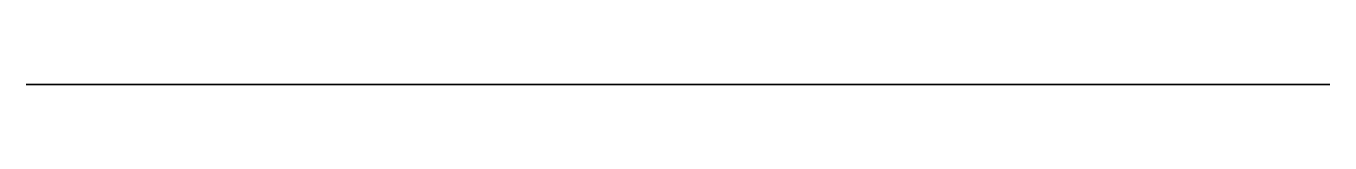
# Model space of a CAD drawing. Header units: millimetres. Extents: x 124.1 to 139.9, y 0 to 0.
import ezdxf

# ---------------------------------------------------------------- set-up
doc = ezdxf.new("R2010")
doc.units = ezdxf.units.MM
doc.layers.get('0').update_dxf_attribs({"color": 194, "true_color": 0x551cb1})

msp = doc.modelspace()

# ---------------------------------------------------------------- linework, layer by layer
at = {"color": 251, "true_color": 0x565656}
msp.add_polyline3d([(131.195, 0, 121.299), (130.869, 0, 121.546), (130.531, 0, 121.781), (130.182, 0, 122.002), (129.827, 0, 122.207), (129.47, 0, 122.395), (129.107, 0, 122.568), (128.737, 0, 122.725), (128.36, 0, 122.868), (127.979, 0, 122.995), (127.592, 0, 123.106), (127.201, 0, 123.202), (126.806, 0, 123.282), (126.475, 0, 123.332), (126.141, 0, 123.361), (125.806, 0, 123.374), (125.47, 0, 123.372), (124.794, 0, 123.339), (124.117, 0, 123.282), (124.117, 0, 18.005), (139.902, 0, 18.005), (139.902, 0, 83.75), (139.9, 0, 90.25), (139.806, 0, 94.26), (139.548, 0, 98.26), (139.1, 0, 101.949), (138.784, 0, 103.774), (138.399, 0, 105.581), (137.866, 0, 107.665), (137.254, 0, 109.727), (136.116, 0, 112.962), (134.785, 0, 116.123), (134.077, 0, 117.572), (133.688, 0, 118.275), (133.268, 0, 118.956), (132.813, 0, 119.605), (132.572, 0, 119.917), (132.319, 0, 120.217), (132.056, 0, 120.507), (131.781, 0, 120.784), (131.495, 0, 121.048)], close=True, dxfattribs=at)

doc.saveas('drawing.dxf')
